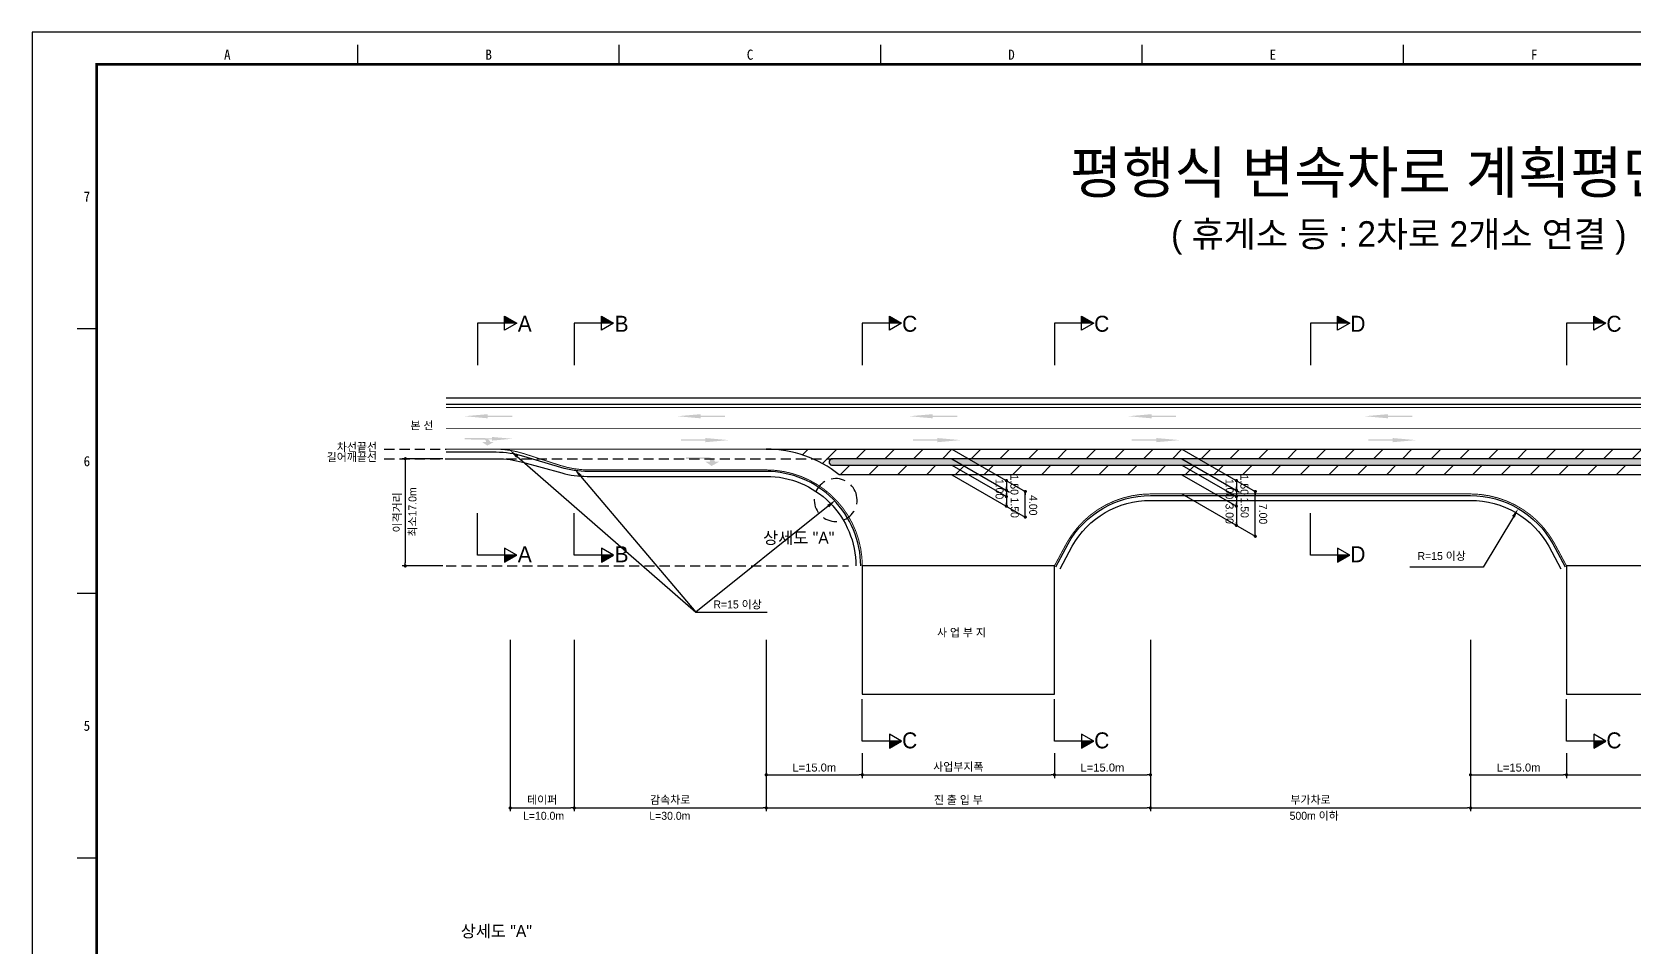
# Model space of a CAD drawing. Header units: millimetres. Extents: x 477 to 901, y -3 to 296.
# Drawn here: x 477.4 to 727.8, y 152.9 to 296 of the extents above; entities that cross this region are included whole.
import ezdxf
from ezdxf.enums import TextEntityAlignment as Align

# ---------------------------------------------------------------- set-up
doc = ezdxf.new("R2010")
doc.units = ezdxf.units.MM
doc.linetypes.add('HIDDEN', pattern=[9.525, 6.35, -3.175])
for name, color, linetype in [('CC-GSTR-0004', 4, 'Continuous'), ('CM-LANE-0030', 30, 'Continuous'), ('CZ-DIMT-0002', 7, 'Continuous'), ('CZ-LIN1-0007', 7, 'Continuous'), ('CZ-LIN2-0003', 3, 'Continuous'), ('CZ-LINE-0001', 7, 'Continuous'), ('CZ-TEXT-BOX0', 7, 'Continuous'), ('TITLE', 7, 'Continuous')]:
    doc.layers.add(name, color=color, linetype=linetype)
doc.styles.add('돋움', font='')
doc.styles.add('돋음체', font='')
doc.styles.get('돋움').set_extended_font_data('Dotum')
doc.styles.get('돋음체').set_extended_font_data('DotumChe')

# ---------------------------------------------------------------- blocks, each defined once
blk = doc.blocks.new('_Dot')
at = {"color": 0, "linetype": 'ByBlock', "lineweight": -2}
blk.add_line((-0.5, 0), (-1, 0), dxfattribs=at)
at = {"color": 0, "linetype": 'ByBlock', "const_width": 0.5}
blk.add_lwpolyline([(-0.25, 0, 1), (0.25, 0, 1)], format="xyb", close=True, dxfattribs=at)

msp = doc.modelspace()

# ---------------------------------------------------------------- hatches: boundary and pattern name
at = {"layer": 'CM-LANE-0030'}
h = msp.add_hatch(dxfattribs=at)
h.set_pattern_fill('ANSI31', color=256, style=0)
h.set_pattern_definition([(45, (-1971.508, -0.006), (-2.245064, 2.245064), [])])
h.paths.add_polyline_path([(592.12, 230.82, -0.170323), (603.52, 226.82), (750.72, 226.82, -0.170323), (762.12, 230.82)])
h.paths.add_polyline_path([(751.8, 229.32, -0.750696), (752.07, 228.39, 0.001926), (751.95, 228.32), (602.29, 228.32, 0.001926), (602.17, 228.39, -0.750696), (602.44, 229.32)], flags=16)
at = {"layer": 'CZ-LIN1-0007'}
for points in [[(548.62, 236.28), (548.62, 236.06), (552.44, 236.06), (552.44, 235.85), (548.62, 235.85), (548.62, 235.63), (544.97, 235.96)], [(581.87, 236.28), (581.87, 236.06), (585.7, 236.06), (585.7, 235.85), (581.87, 235.85), (581.87, 235.63), (578.22, 235.96)], [(618.11, 236.28), (618.11, 236.06), (621.94, 236.06), (621.94, 235.85), (618.11, 235.85), (618.11, 235.63), (614.46, 235.96)], [(652.3, 236.28), (652.3, 236.06), (656.13, 236.06), (656.13, 235.85), (652.3, 235.85), (652.3, 235.63), (648.65, 235.96)], [(689.23, 236.28), (689.23, 236.06), (693.05, 236.06), (693.05, 235.85), (689.23, 235.85), (689.23, 235.63), (685.58, 235.96)], [(548.13, 232.55, -0.267976), (549.03, 231.95), (549.59, 231.95), (548.56, 231.37), (547.73, 231.94), (548.34, 231.94, 0.504994), (548.06, 232.31), (545.01, 232.33), (545.01, 232.57)], [(549.26, 232.72), (549.26, 232.53), (545.83, 232.53), (545.83, 232.34), (549.26, 232.34), (549.26, 232.15), (552.53, 232.44)], [(582.61, 232.55), (582.61, 232.33), (578.78, 232.33), (578.78, 232.12), (582.61, 232.12), (582.61, 231.9), (586.26, 232.23)], [(618.85, 232.55), (618.85, 232.33), (615.02, 232.33), (615.02, 232.12), (618.85, 232.12), (618.85, 231.9), (622.5, 232.23)], [(653.04, 232.55), (653.04, 232.33), (649.21, 232.33), (649.21, 232.12), (653.04, 232.12), (653.04, 231.9), (656.69, 232.23)], [(689.96, 232.55), (689.96, 232.33), (686.13, 232.33), (686.13, 232.12), (689.96, 232.12), (689.96, 231.9), (693.61, 232.23)], [(583.1, 229.54, -0.267976), (584.13, 228.85), (584.76, 228.85), (583.59, 228.19), (582.65, 228.84), (583.34, 228.85, 0.504994), (583.03, 229.26), (579.57, 229.28), (579.57, 229.56)]]:
    msp.add_hatch(color=256, dxfattribs=at).paths.add_polyline_path(points)
at = {"layer": 'CZ-LIN2-0003'}
h = msp.add_hatch(dxfattribs=at)
h.set_pattern_fill('CROSS', color=256, scale=0.075, style=0)
h.set_pattern_definition([(0, (-1971.5079, -0.0059), (0.47625, 0.47625), [0.238125, -0.714375]), (90, (-1971.3888, -0.125), (-0.47625, 0.47625), [0.238125, -0.714375])])
h.paths.add_polyline_path([(751.95, 228.32, -0.001926), (752.07, 228.39, 0.750696), (751.8, 229.32), (602.44, 229.32, 0.750696), (602.17, 228.39, -0.001926), (602.29, 228.32)])
at = {"layer": 'CZ-LINE-0001'}
for points in [[(551.24, 251.58), (551.24, 250.49), (553.14, 250.49)], [(566.36, 251.58), (566.36, 250.49), (568.26, 250.49)], [(611.36, 251.58), (611.36, 250.49), (613.26, 250.49)], [(641.36, 251.58), (641.36, 250.49), (643.26, 250.49)], [(681.36, 251.58), (681.36, 250.49), (683.26, 250.49)], [(721.36, 251.58), (721.36, 250.49), (723.26, 250.49)], [(553.14, 214.27), (551.24, 214.27), (551.24, 213.17)], [(568.26, 214.27), (566.36, 214.27), (566.36, 213.17)], [(683.26, 214.27), (681.36, 214.27), (681.36, 213.17)], [(613.26, 185.2), (611.36, 185.2), (611.36, 184.1)], [(643.26, 185.2), (641.36, 185.2), (641.36, 184.1)], [(723.26, 185.2), (721.36, 185.2), (721.36, 184.1)]]:
    msp.add_hatch(color=256, dxfattribs=at).paths.add_polyline_path(points)

# ---------------------------------------------------------------- linework, layer by layer
at = {"color": 0, "linetype": 'ByBlock', "lineweight": -2}
for p, q in [((629.62, 225.66), (629.62, 225.41)), ((665.54, 225.66), (665.54, 225.41)), ((629.62, 224.66), (629.62, 224.91)), ((629.62, 224.16), (629.62, 223.91)), ((629.62, 223.66), (629.62, 223.91)), ((632.58, 223.95), (632.58, 223.7)), ((665.54, 224.66), (665.54, 224.91)), ((665.54, 224.16), (665.54, 223.91)), ((665.54, 223.66), (665.54, 223.91)), ((668.5, 223.95), (668.5, 223.7)), ((629.62, 222.16), (629.62, 222.41)), ((632.58, 220.45), (632.58, 220.7)), ((665.54, 222.16), (665.54, 222.41)), ((665.54, 219.16), (665.54, 219.41)), ((668.5, 217.45), (668.5, 217.7))]:
    msp.add_line(p, q, dxfattribs=at)
at = {"color": 0, "linetype": 'ByBlock', "const_width": 0.25}
for points in [[(629.62, 225.79, 1), (629.62, 226.04, 1)], [(665.54, 225.79, 1), (665.54, 226.04, 1)], [(629.62, 224.54, 1), (629.62, 224.29, 1)], [(629.62, 224.29, 1), (629.62, 224.54, 1)], [(629.62, 223.54, 1), (629.62, 223.29, 1)], [(632.58, 224.08, 1), (632.58, 224.33, 1)], [(665.54, 224.54, 1), (665.54, 224.29, 1)], [(665.54, 224.29, 1), (665.54, 224.54, 1)], [(665.54, 223.54, 1), (665.54, 223.29, 1)], [(668.5, 224.08, 1), (668.5, 224.33, 1)], [(629.62, 222.04, 1), (629.62, 221.79, 1)], [(632.58, 220.33, 1), (632.58, 220.08, 1)], [(665.54, 222.04, 1), (665.54, 221.79, 1)], [(665.54, 219.04, 1), (665.54, 218.79, 1)], [(668.5, 217.33, 1), (668.5, 217.08, 1)]]:
    msp.add_lwpolyline(points, format="xyb", close=True, dxfattribs=at)
at = {"layer": 'CC-GSTR-0004'}
for points in [[(542.12, 238.82), (857.12, 238.82)], [(542.12, 237.82), (857.12, 237.82)]]:
    msp.add_lwpolyline(points, dxfattribs=at)
for points in [[(606.87, 212.57, 0.414214), (592.12, 227.32), (564.32, 227.32), (564.32, 227.32, -0.072993), (560.01, 227.95), (560.01, 227.95), (554.23, 229.68), (554.23, 229.68, 0.072993), (549.92, 230.32), (549.92, 230.32), (542.12, 230.32)], [(542.12, 229.32), (550.09, 229.32, -0.067192), (554.07, 228.78), (560.17, 227.1, 0.067192), (564.14, 226.57), (592.12, 226.57, -0.414214), (606.12, 212.57)], [(637.34, 212.45), (639.25, 216.03, -0.271285), (652.12, 223.57), (702.12, 223.57, -0.271285), (714.98, 216.03), (716.9, 212.45)], [(638, 212.1), (639.91, 215.67, -0.27114), (652.12, 222.82), (702.12, 222.82, -0.27114), (714.33, 215.67), (716.24, 212.1)]]:
    msp.add_lwpolyline(points, format="xyb", dxfattribs=at)
at = {"layer": 'CM-LANE-0030'}
for p, q in [((592.12, 230.82), (762.12, 230.82)), ((750.72, 226.82), (603.52, 226.82))]:
    msp.add_line(p, q, dxfattribs=at)
at = {"layer": 'CM-LANE-0030', "const_width": 0.15}
msp.add_lwpolyline([(542.12, 234.07), (857.12, 234.07)], dxfattribs=at)
at = {"layer": 'CM-LANE-0030'}
msp.add_arc((592.12, 212.57), 18.25, 51.3359, 90, dxfattribs=at)
at = {"layer": 'CZ-LIN1-0007', "const_width": 0.15}
for points in [[(542.12, 237.32), (857.12, 237.32)], [(570.93, 230.82), (592.12, 230.82)]]:
    msp.add_lwpolyline(points, dxfattribs=at)
for points in [[(542.12, 230.82), (549.74, 230.82), (549.74, 230.82, -0.07872), (554.38, 230.08), (554.38, 230.08), (559.86, 228.3, 0.07872), (564.5, 227.57), (592.12, 227.57, -0.414214), (607.12, 212.57)], [(637.12, 212.57), (639.04, 216.15, -0.27133), (652.12, 223.82), (702.12, 223.82, -0.27133), (715.2, 216.15), (717.12, 212.57)]]:
    msp.add_lwpolyline(points, format="xyb", dxfattribs=at)
at = {"layer": 'CZ-LIN1-0007', "linetype": 'HIDDEN', "const_width": 0.15}
msp.add_lwpolyline([(549.74, 230.82), (570.93, 230.82)], dxfattribs=at)
at = {"layer": 'CZ-LIN2-0003'}
msp.add_lwpolyline([(602.29, 228.32), (751.95, 228.32, -0.001926), (752.07, 228.39, 0.750696), (751.8, 229.32), (602.44, 229.32, 0.750696), (602.17, 228.39, -0.001926)], format="xyb", close=True, dxfattribs=at)
for points in [[(637.12, 212.57), (607.12, 212.57), (607.12, 192.57), (637.12, 192.57)], [(747.12, 212.57), (717.12, 212.57), (717.12, 192.57), (747.12, 192.57)]]:
    msp.add_lwpolyline(points, close=True, dxfattribs=at)
at = {"layer": 'CZ-LINE-0001'}
for p, q in [((553.14, 250.49), (547, 250.49)), ((547, 250.49), (547, 243.94)), ((551.24, 249.39), (551.24, 251.58)), ((551.24, 251.58), (553.14, 250.49)), ((553.14, 250.49), (551.24, 249.39)), ((568.26, 250.49), (562.12, 250.49)), ((562.12, 250.49), (562.12, 243.94)), ((566.36, 249.39), (566.36, 251.58)), ((566.36, 251.58), (568.26, 250.49)), ((568.26, 250.49), (566.36, 249.39)), ((613.26, 250.49), (607.12, 250.49)), ((607.12, 250.49), (607.12, 243.94)), ((611.36, 249.39), (611.36, 251.58)), ((611.36, 251.58), (613.26, 250.49)), ((613.26, 250.49), (611.36, 249.39)), ((643.26, 250.49), (637.12, 250.49)), ((637.12, 250.49), (637.12, 243.94)), ((641.36, 249.39), (641.36, 251.58)), ((641.36, 251.58), (643.26, 250.49)), ((643.26, 250.49), (641.36, 249.39)), ((683.26, 250.49), (677.12, 250.49)), ((677.12, 250.49), (677.12, 243.94)), ((681.36, 249.39), (681.36, 251.58)), ((681.36, 251.58), (683.26, 250.49)), ((683.26, 250.49), (681.36, 249.39)), ((723.26, 250.49), (717.12, 250.49)), ((717.12, 250.49), (717.12, 243.94)), ((721.36, 249.39), (721.36, 251.58)), ((721.36, 251.58), (723.26, 250.49)), ((723.26, 250.49), (721.36, 249.39)), ((621.12, 230.82), (632.58, 224.2)), ((657.04, 230.82), (668.5, 224.2)), ((541.62, 229.32), (535.24, 229.32)), ((535.74, 228.82), (535.74, 213.07)), ((621.12, 229.32), (630.12, 224.12)), ((621.12, 228.32), (629.62, 223.41)), ((657.04, 229.32), (666.04, 224.12)), ((657.04, 228.32), (665.54, 223.41)), ((621.12, 226.82), (632.58, 220.2)), ((629.62, 225.41), (629.62, 221.91)), ((657.04, 226.82), (665.54, 221.91)), ((665.54, 225.41), (665.54, 218.91)), ((632.58, 220.2), (632.58, 224.2)), ((657.04, 223.82), (668.5, 217.2)), ((668.5, 217.2), (668.5, 224.2)), ((547, 214.27), (547, 220.81)), ((562.12, 214.27), (562.12, 220.81)), ((677.12, 214.27), (677.12, 220.81)), ((553.14, 214.27), (551.24, 215.36)), ((551.24, 215.36), (551.24, 213.17)), ((568.26, 214.27), (566.36, 215.36)), ((566.36, 215.36), (566.36, 213.17)), ((683.26, 214.27), (681.36, 215.36)), ((681.36, 215.36), (681.36, 213.17)), ((553.14, 214.27), (547, 214.27)), ((551.24, 213.17), (553.14, 214.27)), ((568.26, 214.27), (562.12, 214.27)), ((566.36, 213.17), (568.26, 214.27)), ((683.26, 214.27), (677.12, 214.27)), ((681.36, 213.17), (683.26, 214.27)), ((541.62, 212.57), (535.24, 212.57)), ((581.14, 205.35), (592.27, 205.35)), ((552.12, 201.05), (552.12, 174.27)), ((562.12, 201.05), (562.12, 174.27)), ((562.12, 201.05), (562.12, 174.27)), ((592.12, 201.05), (592.12, 174.27)), ((652.12, 201.05), (652.12, 174.27)), ((702.12, 201.05), (702.12, 174.27)), ((607.12, 185.2), (607.12, 191.74)), ((637.12, 185.2), (637.12, 191.74)), ((717.12, 185.2), (717.12, 191.74)), ((613.26, 185.2), (611.36, 186.3)), ((611.36, 186.3), (611.36, 184.1)), ((643.26, 185.2), (641.36, 186.3)), ((641.36, 186.3), (641.36, 184.1)), ((723.26, 185.2), (721.36, 186.3)), ((721.36, 186.3), (721.36, 184.1)), ((592.12, 183.33), (592.12, 174.27)), ((592.12, 183.33), (592.12, 179.45)), ((613.26, 185.2), (607.12, 185.2)), ((607.12, 183.33), (607.12, 179.45)), ((607.12, 183.33), (607.12, 179.45)), ((611.36, 184.1), (613.26, 185.2)), ((643.26, 185.2), (637.12, 185.2)), ((637.12, 183.33), (637.12, 179.45)), ((637.12, 183.33), (637.12, 179.45)), ((641.36, 184.1), (643.26, 185.2)), ((652.12, 183.33), (652.12, 174.27)), ((652.12, 183.33), (652.12, 179.45)), ((702.12, 183.33), (702.12, 174.27)), ((702.12, 183.33), (702.12, 179.45)), ((723.26, 185.2), (717.12, 185.2)), ((717.12, 183.33), (717.12, 179.45)), ((717.12, 183.33), (717.12, 179.45)), ((721.36, 184.1), (723.26, 185.2)), ((592.62, 179.95), (606.62, 179.95)), ((607.62, 179.95), (636.62, 179.95)), ((637.62, 179.95), (651.62, 179.95)), ((702.62, 179.95), (716.62, 179.95)), ((717.62, 179.95), (746.62, 179.95)), ((552.62, 174.77), (561.62, 174.77)), ((562.62, 174.77), (591.62, 174.77)), ((592.62, 174.77), (651.62, 174.77)), ((652.62, 174.77), (701.62, 174.77)), ((702.62, 174.77), (761.62, 174.77))]:
    msp.add_line(p, q, dxfattribs=at)
at = {"layer": 'CZ-LINE-0001', "linetype": 'HIDDEN', "ltscale": 0.25}
for p, q in [((532.46, 230.82), (542.12, 230.82)), ((532.46, 229.32), (602.44, 229.32)), ((542.12, 212.57), (604.95, 212.57))]:
    msp.add_line(p, q, dxfattribs=at)
at = {"layer": 'CZ-LINE-0001', "linetype": 'HIDDEN', "ltscale": 0.35}
msp.add_line((606.29, 223.26), (606.29, 223.26), dxfattribs=at)
at = {"layer": 'CZ-LINE-0001'}
for points in [[(553.22, 229.65), (581.14, 205.35)], [(563.12, 226.61), (581.14, 205.35)], [(601.79, 221.93), (581.14, 205.35)], [(708.81, 220.25), (704.1, 212.36), (692.62, 212.36)]]:
    msp.add_lwpolyline(points, dxfattribs=at)
at = {"layer": 'CZ-LINE-0001', "linetype": 'HIDDEN', "ltscale": 0.35}
msp.add_arc((602.96, 222.87), 3.35, 6.7667, 6.749, dxfattribs=at)
at = {"layer": 'CZ-LINE-0001'}
for points in [[(553.06, 229.46), (552.09, 230.63), (553.39, 229.84)], [(562.93, 226.45), (562.15, 227.75), (563.31, 226.77)], [(601.64, 222.12), (602.96, 222.87), (601.95, 221.73)], [(708.6, 220.38), (709.58, 221.54), (709.03, 220.12)]]:
    msp.add_solid(points, dxfattribs=at)
at = {"layer": 'TITLE', "color": 7, "linetype": 'Continuous'}
for p, q in [((528.35, 290.92), (528.35, 293.95)), ((569.17, 290.92), (569.17, 293.95)), ((610, 290.92), (610, 293.95)), ((650.82, 290.92), (650.82, 293.95)), ((691.65, 290.92), (691.65, 293.95)), ((487.53, 249.59), (484.5, 249.59)), ((487.53, 208.26), (484.5, 208.26)), ((487.53, 166.94), (484.5, 166.94))]:
    msp.add_line(p, q, dxfattribs=at)
at = {"layer": 'TITLE'}
msp.add_lwpolyline([(477.45, -3.41), (900.81, -3.41), (900.81, 295.96), (477.45, 295.96)], close=True, dxfattribs=at)
at = {"layer": 'TITLE', "linetype": 'Continuous', "const_width": 0.403}
msp.add_lwpolyline([(487.53, 1.62), (487.53, 290.92), (895.77, 290.92), (895.77, 1.62)], close=True, dxfattribs=at)

# ---------------------------------------------------------------- block references
at = {"layer": 'CZ-LINE-0001', "xscale": 0.5, "yscale": 0.5, "zscale": 0.5}
for p, rotation in [((535.74, 229.32), 90), ((535.74, 212.57), 270), ((592.12, 179.95), 180), ((607.12, 179.95), 180), ((637.12, 179.95), 180), ((702.12, 179.95), 180), ((717.12, 179.95), 180), ((552.12, 174.77), 180), ((562.12, 174.77), 180), ((592.12, 174.77), 180), ((652.12, 174.77), 180), ((702.12, 174.77), 180)]:
    msp.add_blockref('_Dot', p, dxfattribs=dict(at, rotation=rotation))
for p in [(607.12, 179.95), (637.12, 179.95), (652.12, 179.95), (717.12, 179.95), (562.12, 174.77), (592.12, 174.77), (652.12, 174.77), (702.12, 174.77)]:
    msp.add_blockref('_Dot', p, dxfattribs=at)

# ---------------------------------------------------------------- texts
at = {"layer": 'CZ-DIMT-0002', "style": '돋움'}
for s, height, p in [('A', 2.5, (554.4, 250.4)), ('B', 2.5, (569.52, 250.4)), ('C', 2.5, (614.52, 250.4)), ('C', 2.5, (644.52, 250.4)), ('D', 2.5, (684.52, 250.4)), ('C', 2.5, (724.52, 250.4)), ('본 선', 1.25, (538.34, 234.51)), ('길어깨끝선', 1.25, (527.39, 229.56)), ('차선끝선', 1.25, (528.19, 231.15)), ('상세도 "A"', 1.875, (597.19, 216.97)), ('A', 2.5, (554.4, 214.4)), ('B', 2.5, (569.52, 214.4)), ('D', 2.5, (684.52, 214.4)), ('R=15 이상', 1.25, (697.61, 214.13)), ('R=15 이상', 1.25, (587.64, 206.56)), ('사 업 부 지', 1.25, (622.61, 202.16)), ('C', 2.5, (614.52, 185.33)), ('C', 2.5, (644.52, 185.33)), ('C', 2.5, (724.52, 185.33)), ('L=10.0m', 1.25, (557.34, 173.55)), ('L=30.0m', 1.25, (577.06, 173.55)), ('500m 이하', 1.25, (677.7, 173.55))]:
    msp.add_text(s, height=height, dxfattribs=at).set_placement(p, align=Align.MIDDLE_CENTER)
msp.add_text('최소17.0m', height=1.25, rotation=90, dxfattribs=at).set_placement((537.49, 217.17))
at = {"layer": 'CZ-DIMT-0002', "char_height": 1.25, "attachment_point": 5, "rotation": 270, "style": '돋움'}
for s, insert in [('1.00', (628.54, 224.58)), ('1.50', (630.87, 225.25)), ('1.00', (664.47, 224.58)), ('1.50', (666.79, 225.25)), ('1.50', (630.91, 221.67)), ('4.00', (633.8, 222.05)), ('1.50', (666.83, 221.67)), ('3.00', (664.47, 220.73)), ('7.00', (669.72, 220.68))]:
    msp.add_mtext(s, dxfattribs=dict(at, insert=insert))
at = {"layer": 'CZ-LINE-0001', "insert": (534.54, 220.94), "char_height": 1.25, "attachment_point": 5, "rotation": 90, "style": '돋움'}
msp.add_mtext('\\A1;이격거리', dxfattribs=at)
at = {"layer": 'CZ-LINE-0001', "char_height": 1.25, "attachment_point": 5, "style": '돋움'}
for s, insert in [('\\A1;{\\fArial|b0|i0|c0|p32;L=15.0m}', (599.62, 181.08)), ('\\A1;사업부지폭', (622.12, 181.14)), ('\\A1;{\\fArial|b0|i0|c0|p32;L=15.0m}', (644.62, 181.08)), ('\\A1;{\\fArial|b0|i0|c0|p32;L=15.0m}', (709.62, 181.08)), ('\\A1;테이퍼', (557.12, 175.97)), ('\\A1;감속차로', (577.12, 175.97)), ('\\A1;진 출 입 부', (622.12, 175.97)), ('\\A1;부가차로', (677.12, 175.97))]:
    msp.add_mtext(s, dxfattribs=dict(at, insert=insert))
at = {"layer": 'CZ-TEXT-BOX0', "style": '돋움'}
msp.add_text('상세도 "A"', height=1.875, dxfattribs=at).set_placement((549.96, 155.53), align=Align.MIDDLE_CENTER)
at = {"layer": 'TITLE', "color": 3, "linetype": 'Continuous', "style": '돋음체'}
for s, p in [('A', (507.94, 292.43)), ('B', (548.76, 292.43)), ('C', (589.59, 292.43)), ('D', (630.41, 292.43)), ('E', (671.24, 292.43)), ('F', (712.06, 292.43)), ('7', (486.01, 270.26)), ('6', (486.01, 228.93)), ('5', (486.01, 187.61))]:
    msp.add_text(s, height=1.59, dxfattribs=at).set_placement(p, align=Align.MIDDLE)
at = {"layer": 'TITLE', "style": '돋움'}
for s, height, p in [('평행식 변속차로 계획평면도', 6.5, (690.86, 274.05)), ('( 휴게소 등 : 2차로 2개소 연결 )', 4, (690.91, 264.42))]:
    msp.add_text(s, height=height, dxfattribs=at).set_placement(p, align=Align.MIDDLE_CENTER)

doc.saveas('drawing.dxf')
